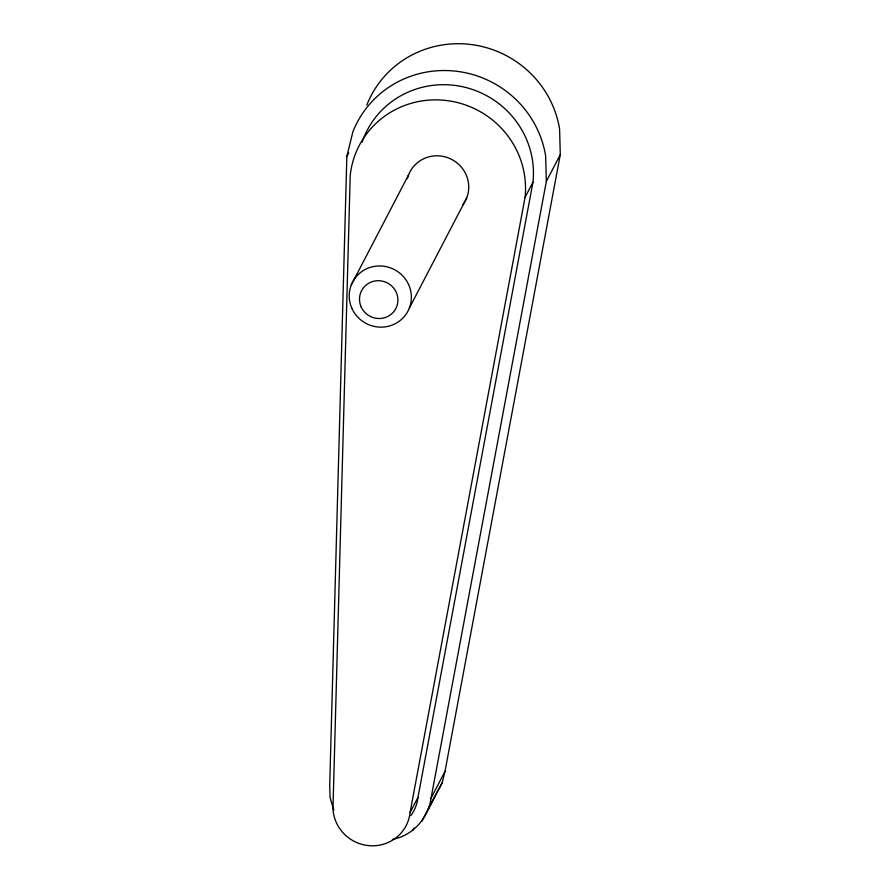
<?xml version="1.0" encoding="UTF-8"?>
<svg xmlns="http://www.w3.org/2000/svg" width="890" height="890" viewBox="0 0 890 890"><rect width="100%" height="100%" fill="white"/><g stroke="black" fill="none" stroke-linecap="round" stroke-linejoin="round"><path stroke-width="1.33" d="M392.379 839.426C412.393 835.821 428.457 818.277 431.038 798.197L546.338 181.415L545.637 155.961A100.915 98.167 27.5 0 0 456.971 71.311A100.915 98.167 27.5 0 0 352.863 131.876L346.844 156.484L329.712 785.536L330.034 797.395L333.828 810.067M525.067 197.313A88.41 86.007 27.5 0 0 446.769 100.559A88.41 86.007 27.5 0 0 350.215 175.464L333.127 802.925A38.904 37.847 27.5 0 0 367.581 845.5A38.904 37.847 27.5 0 0 410.068 812.537L525.067 197.313L532.976 182.138A88.41 86.007 27.5 0 0 464.035 87.064A88.41 86.007 27.5 0 0 362.108 142.155M410.813 815.596A38.904 37.847 27.5 0 0 417.966 797.362L532.976 182.138M428.235 809.666L442.185 782.855L445 771.385L560.288 154.604L559.599 129.15A100.915 98.167 27.5 0 0 470.921 44.5A100.915 98.167 27.5 0 0 366.814 105.064M346.844 156.484L348.747 152.835M351.261 284.967L408.61 174.807M409.333 308.14L466.683 197.981M546.338 181.415L560.288 154.604M410.068 812.537L417.966 797.362M412.704 830.392L413.972 827.956M431.038 798.197L445 771.385M421.871 821.069L435.199 795.482M435.833 794.258L442.185 782.855M407.409 178.601A31.272 30.416 27.5 0 1 450.64 158.887A31.272 30.416 27.5 0 1 462.811 204.911M351.906 308.385A31.272 30.416 27.5 0 0 405.462 315.082A31.272 30.416 27.5 0 0 383.523 266.199A31.272 30.416 27.5 0 0 351.906 308.385M361.162 306.928A19.324 18.801 27.5 0 0 394.259 311.055A19.324 18.801 27.5 0 0 380.697 280.851A19.324 18.801 27.5 0 0 361.162 306.928"/></g></svg>
